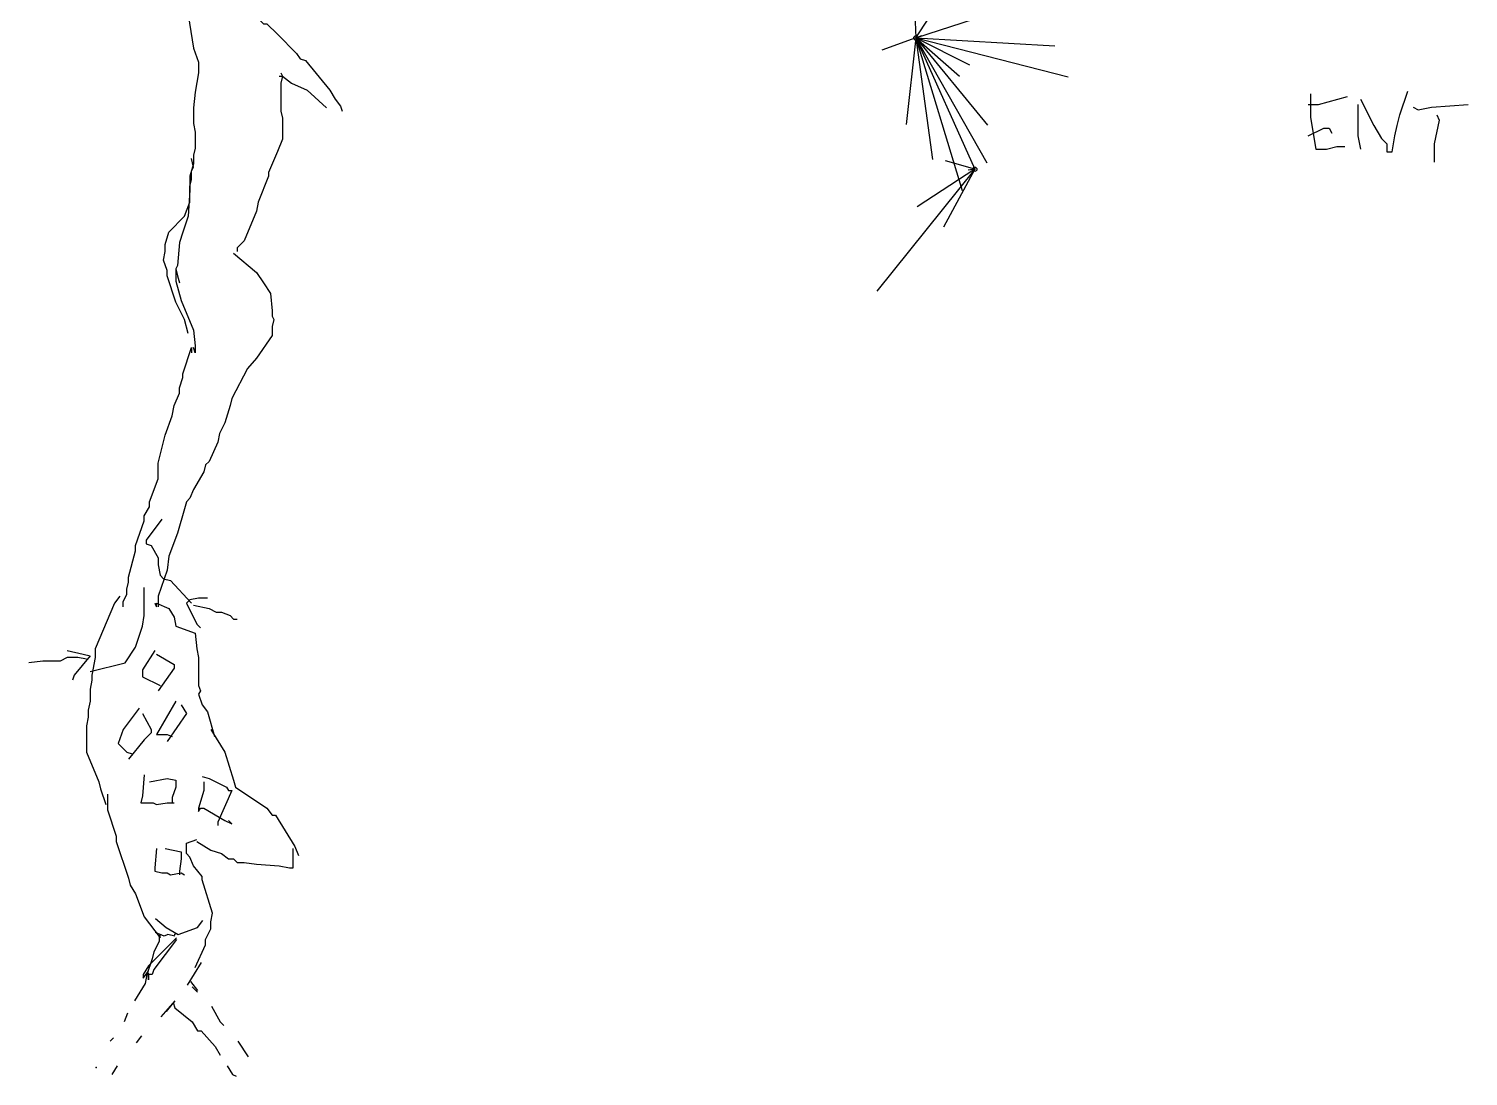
# Model space of a CAD drawing. Header units: millimetres. Extents: x -279 to 9, y -50 to 310.
# Drawn here: x -57.1 to 8.6, y -50.2 to -2.3 of the extents above; entities that cross this region are included whole.
import ezdxf

# ---------------------------------------------------------------- set-up
doc = ezdxf.new("R2010")
doc.units = ezdxf.units.MM
doc.linetypes.add('DASH', pattern=[0.6, 0.3, -0.3])

msp = doc.modelspace()

# ---------------------------------------------------------------- linework, layer by layer
at = {"layer": 'Shots', "color": 1}
for p, q in [((-16.986, 6.404), (-16.6, -2.724)), ((-16.6, -2.724), (-13.914, -8.724))]:
    msp.add_line(p, q, dxfattribs=at)
for centre in [(-16.6, -2.724), (-13.914, -8.724)]:
    msp.add_circle(centre, 0.1, dxfattribs=at)
at = {"layer": 'Sketch', "color": 0}
for points in [[(-50.022, 0.008), (-50.022, -0.552), (-49.942, -0.792), (-49.942, -1.272), (-49.862, -1.672), (-49.622, -3.192), (-49.382, -3.832), (-49.382, -4.312), (-49.542, -5.192), (-49.622, -5.912), (-49.622, -6.632), (-49.542, -7.032), (-49.542, -7.752), (-49.622, -8.072), (-49.622, -8.472), (-49.782, -9.032), (-49.782, -9.672), (-49.862, -10.872), (-50.102, -11.592), (-50.262, -12.072), (-50.342, -13.112), (-50.422, -13.272), (-50.342, -13.592), (-50.262, -13.912)], [(-46.822, -1.672), (-46.422, -2.072), (-46.262, -2.072), (-45.782, -2.552), (-44.902, -3.432), (-44.742, -3.672), (-44.502, -3.752), (-43.382, -5.112), (-43.142, -5.512), (-42.902, -5.832), (-42.822, -6.072)], [(-45.622, -4.312), (-45.542, -4.472), (-45.622, -4.792), (-45.622, -6.072), (-45.542, -6.392), (-45.542, -7.352), (-45.782, -7.912), (-46.182, -8.872), (-46.182, -9.032), (-46.662, -10.232), (-46.742, -10.632), (-47.302, -11.992), (-47.622, -12.312), (-47.622, -12.472)], [(-45.702, -4.472), (-45.542, -4.472), (-45.142, -4.792), (-44.422, -5.112), (-43.542, -5.912)], [(3.72, -5.52), (4.32, -6.72), (4.68, -7.32), (4.92, -7.56), (4.92, -7.92), (5.16, -7.92), (5.28, -7.2), (5.4, -6.72), (5.52, -6.24), (5.88, -5.16)], [(1.32, -5.76), (1.8, -5.76), (3.12, -5.4)], [(1.44, -5.28), (1.44, -6.36), (1.68, -7.8), (2.16, -7.8), (2.64, -7.68), (3, -7.68)], [(3.6, -5.76), (3.6, -7.2), (3.72, -7.8)], [(6.12, -5.88), (6.36, -6), (6.96, -5.88), (8.64, -5.76)], [(7.2, -6.24), (7.32, -6.48), (7.08, -7.56), (7.08, -8.4)], [(1.32, -7.2), (2.04, -6.84), (2.28, -6.84), (2.4, -7.08)], [(-49.862, -16.232), (-50.022, -15.592), (-50.422, -14.792), (-50.822, -13.592), (-50.822, -13.352), (-50.982, -12.872), (-50.902, -12.472), (-50.902, -12.152), (-50.742, -11.592), (-50.022, -10.872), (-49.782, -10.232), (-49.782, -9.512), (-49.702, -9.192), (-49.702, -8.792), (-49.622, -8.632), (-49.702, -8.232), (-49.702, -8.232)], [(-47.782, -12.552), (-46.742, -13.432), (-46.422, -13.912), (-46.102, -14.392), (-46.022, -15.192), (-46.022, -15.432), (-45.942, -15.592), (-46.022, -15.912), (-46.022, -16.312), (-46.742, -17.352), (-47.142, -17.832), (-47.862, -19.192), (-47.942, -19.512), (-48.182, -20.312), (-48.422, -20.792), (-48.502, -21.192), (-48.902, -22.072), (-49.062, -22.232), (-49.142, -22.552), (-49.622, -23.352), (-49.782, -23.752), (-49.942, -23.912), (-50.022, -24.232), (-50.342, -25.352), (-50.742, -26.392), (-50.822, -27.032), (-51.222, -28.232), (-51.222, -28.712)], [(-50.422, -13.272), (-50.422, -13.832), (-50.182, -14.712), (-49.622, -16.072), (-49.542, -16.792), (-49.542, -17.112), (-49.622, -16.872)], [(-52.822, -28.712), (-52.822, -28.472), (-52.662, -28.152), (-52.662, -27.912), (-52.582, -27.592), (-52.582, -27.352), (-52.262, -26.152), (-52.262, -25.912), (-51.862, -24.792), (-51.862, -24.552), (-51.622, -24.152), (-51.622, -23.912), (-51.222, -22.872), (-51.222, -22.152), (-50.902, -20.872), (-50.582, -19.992), (-50.502, -19.512), (-50.262, -18.952), (-50.262, -18.712), (-50.102, -18.232), (-50.102, -18.072), (-49.702, -16.872), (-49.702, -17.112)], [(-52.982, -28.232), (-53.222, -28.552), (-54.102, -30.632), (-54.102, -31.032), (-54.262, -31.832), (-54.262, -32.072), (-54.342, -32.472), (-54.342, -33.032), (-54.422, -33.432), (-54.422, -33.752), (-54.502, -34.152), (-54.502, -35.352), (-53.942, -36.712), (-53.862, -37.032), (-53.622, -37.752)], [(-51.382, -28.552), (-51.302, -28.712), (-51.302, -28.552), (-50.742, -28.792), (-50.502, -29.192), (-50.422, -29.592), (-49.542, -29.912), (-49.462, -30.632), (-49.382, -31.032), (-49.382, -32.312), (-49.302, -32.552), (-49.382, -32.712), (-49.222, -33.192), (-48.982, -33.512), (-48.662, -34.632)], [(-48.822, -34.312), (-48.582, -34.712), (-48.182, -35.352), (-47.782, -36.632), (-47.702, -36.952), (-46.262, -37.912), (-46.022, -38.232), (-45.862, -38.232), (-44.982, -39.672), (-44.822, -40.072)], [(-53.542, -37.272), (-53.542, -37.992), (-53.142, -39.192), (-53.142, -39.432), (-52.582, -41.112), (-52.502, -41.432), (-52.262, -41.832), (-51.862, -42.872), (-51.142, -43.832), (-51.142, -43.672)], [(-49.542, -45.192), (-49.062, -44.152), (-49.062, -43.912), (-48.822, -43.432), (-48.822, -43.112), (-48.742, -42.712), (-49.222, -41.192), (-49.222, -41.032), (-49.622, -40.552), (-49.782, -40.152), (-49.942, -39.992), (-49.942, -39.512), (-49.462, -39.352)], [(-49.462, -39.432), (-48.822, -39.832), (-48.342, -39.992), (-48.022, -40.232), (-47.782, -40.232), (-47.622, -40.392), (-47.302, -40.392), (-46.742, -40.472), (-45.702, -40.552), (-45.222, -40.632), (-45.062, -40.632), (-45.062, -39.752)], [(-51.19, -43.76), (-51.19, -44), (-51.43, -44.48), (-51.51, -44.8), (-51.75, -45.52), (-51.83, -45.92), (-52.31, -46.72)], [(-50.39, -43.84), (-51.67, -45.12), (-51.91, -45.52), (-51.91, -45.68), (-51.67, -45.36)], [(-50.39, -43.92), (-51.43, -45.28), (-51.51, -45.52), (-51.67, -45.52), (-51.67, -45.76), (-51.67, -45.44)], [(-50.47, -43.76), (-50.79, -43.68), (-50.95, -43.76), (-51.35, -43.6)], [(-49.27, -44.96), (-49.91, -46)], [(-49.75, -45.84), (-49.43, -46.24)], [(-49.67, -46.08), (-49.43, -46.32)], [(-52.63, -47.28), (-52.79, -47.68)], [(-50.47, -46.72), (-51.11, -47.44)], [(-50.47, -46.72), (-50.87, -47.2)], [(-50.55, -46.8), (-50.47, -47.04), (-49.67, -47.68), (-49.43, -48.08), (-49.27, -48.08), (-48.63, -48.8), (-48.39, -49.2)], [(-48.79, -46.96), (-48.39, -47.68), (-48.23, -47.84)], [(-53.27, -48.4), (-53.43, -48.56)], [(-51.99, -48.32), (-52.23, -48.64)], [(-47.59, -48.56), (-47.11, -49.28)], [(-53.11, -49.68), (-53.35, -50.08)], [(-48.07, -49.68), (-47.83, -50.08), (-47.67, -50.16)]]:
    msp.add_lwpolyline(points, dxfattribs=at)
at = {"layer": 'Sketch', "color": 5}
for points in [[(-51.062, -24.712), (-51.782, -25.672), (-51.782, -25.832), (-51.542, -25.912), (-51.222, -26.472), (-51.222, -26.792), (-51.142, -27.272), (-50.982, -27.432), (-50.662, -27.512), (-49.702, -28.552)], [(-54.342, -31.672), (-52.742, -31.272), (-52.262, -30.552), (-51.942, -29.592), (-51.862, -29.112), (-51.862, -27.832)], [(-48.982, -28.312), (-49.382, -28.312), (-49.782, -28.392), (-49.942, -28.552), (-49.462, -29.512), (-49.302, -29.672)], [(-49.622, -28.632), (-48.902, -28.792), (-48.582, -28.952), (-48.342, -28.952), (-47.942, -29.112), (-47.782, -29.272), (-47.622, -29.272)], [(-55.382, -30.712), (-54.662, -30.872), (-54.342, -30.952), (-55.062, -31.832), (-55.142, -32.072)], [(-54.502, -31.112), (-54.902, -31.032), (-55.382, -31.032), (-55.702, -31.192), (-56.502, -31.192), (-57.142, -31.272)]]:
    msp.add_lwpolyline(points, dxfattribs=at)
at = {"layer": 'Sketch', "color": 9}
for points in [[(-51.382, -30.712), (-51.942, -31.592), (-51.942, -31.912), (-51.142, -32.312)], [(-51.302, -30.872), (-50.502, -31.352), (-50.502, -31.512), (-51.222, -32.552)], [(-52.102, -33.352), (-52.822, -34.312), (-53.062, -34.952), (-52.662, -35.352), (-52.422, -35.432)], [(-50.422, -33.032), (-51.302, -34.552), (-50.822, -34.552), (-50.582, -34.632), (-50.582, -34.632)], [(-50.182, -33.192), (-49.942, -33.592), (-50.822, -34.872)], [(-51.942, -33.592), (-51.542, -34.312), (-51.542, -34.472), (-51.862, -34.792), (-52.582, -35.672)], [(-51.862, -36.392), (-51.942, -37.352), (-52.022, -37.672), (-51.462, -37.672), (-51.302, -37.752), (-50.822, -37.672), (-50.502, -37.672)], [(-51.622, -36.712), (-50.822, -36.552), (-50.422, -36.632), (-50.422, -36.952), (-50.582, -37.432), (-50.582, -37.672)], [(-49.142, -36.712), (-49.142, -37.112), (-49.382, -37.912), (-49.382, -38.072), (-49.302, -37.912), (-49.142, -37.912), (-48.182, -38.472), (-47.862, -38.632), (-48.022, -38.472)], [(-49.222, -36.472), (-48.902, -36.552), (-48.102, -36.952), (-48.022, -37.112), (-47.862, -37.112), (-48.502, -38.552), (-48.502, -38.712)], [(-51.302, -39.752), (-51.382, -40.632), (-51.382, -40.792), (-51.062, -40.872), (-50.822, -40.872), (-50.662, -40.952), (-50.182, -40.872), (-50.022, -40.952)], [(-50.902, -39.752), (-50.182, -39.912), (-50.182, -40.232), (-50.262, -40.792), (-50.262, -40.952)], [(-51.35, -42.96), (-50.87, -43.36), (-50.31, -43.68), (-49.43, -43.36), (-49.19, -43.04)]]:
    msp.add_lwpolyline(points, dxfattribs=at)
at = {"layer": 'Sketch', "color": 0}
for p in [(-50.47, -43.68), (-54.07, -49.76)]:
    msp.add_point(p, dxfattribs=at)
at = {"layer": 'XSect', "color": 1}
for p, q in [((-16.6, -2.724), (-13.462, 2.096)), ((-16.6, -2.724), (-12.32, -1.33)), ((-16.6, -2.724), (-18.156, -3.28)), ((-16.6, -2.724), (-17.052, -6.672)), ((-16.6, -2.724), (-10.248, -3.076)), ((-16.6, -2.724), (-9.646, -4.494)), ((-16.6, -2.724), (-14.15, -3.956)), ((-16.6, -2.724), (-15.846, -8.276)), ((-16.6, -2.724), (-14.606, -4.462)), ((-16.6, -2.724), (-13.336, -6.708)), ((-16.6, -2.724), (-13.364, -8.43)), ((-16.6, -2.724), (-14.488, -9.698)), ((-13.914, -8.724), (-15.254, -8.332)), ((-13.914, -8.724), (-18.384, -14.296)), ((-13.914, -8.724), (-16.542, -10.432)), ((-13.914, -8.724), (-15.344, -11.368))]:
    msp.add_line(p, q, dxfattribs=at)
at = {"layer": 'XSect', "color": 1, "linetype": 'DASH'}
for p, q in [((-16.6, -2.724), (-16.164, -2.544)), ((-16.6, -2.724), (-16.348, -2.788)), ((-13.914, -8.724), (-14.25, -8.774))]:
    msp.add_line(p, q, dxfattribs=at)

doc.saveas('drawing.dxf')
